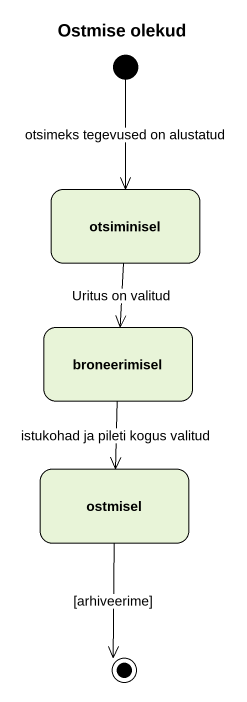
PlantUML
@startuml
title Ostmise olekud
hide empty description
state otsiminisel
state broneerimisel
state ostmisel
[*] --> otsiminisel : otsimeks tegevused on alustatud
otsiminisel --> broneerimisel : Uritus on valitud
broneerimisel --> ostmisel : istukohad ja pileti kogus valitud
ostmisel --> [*] : [arhiveerime]
@enduml
